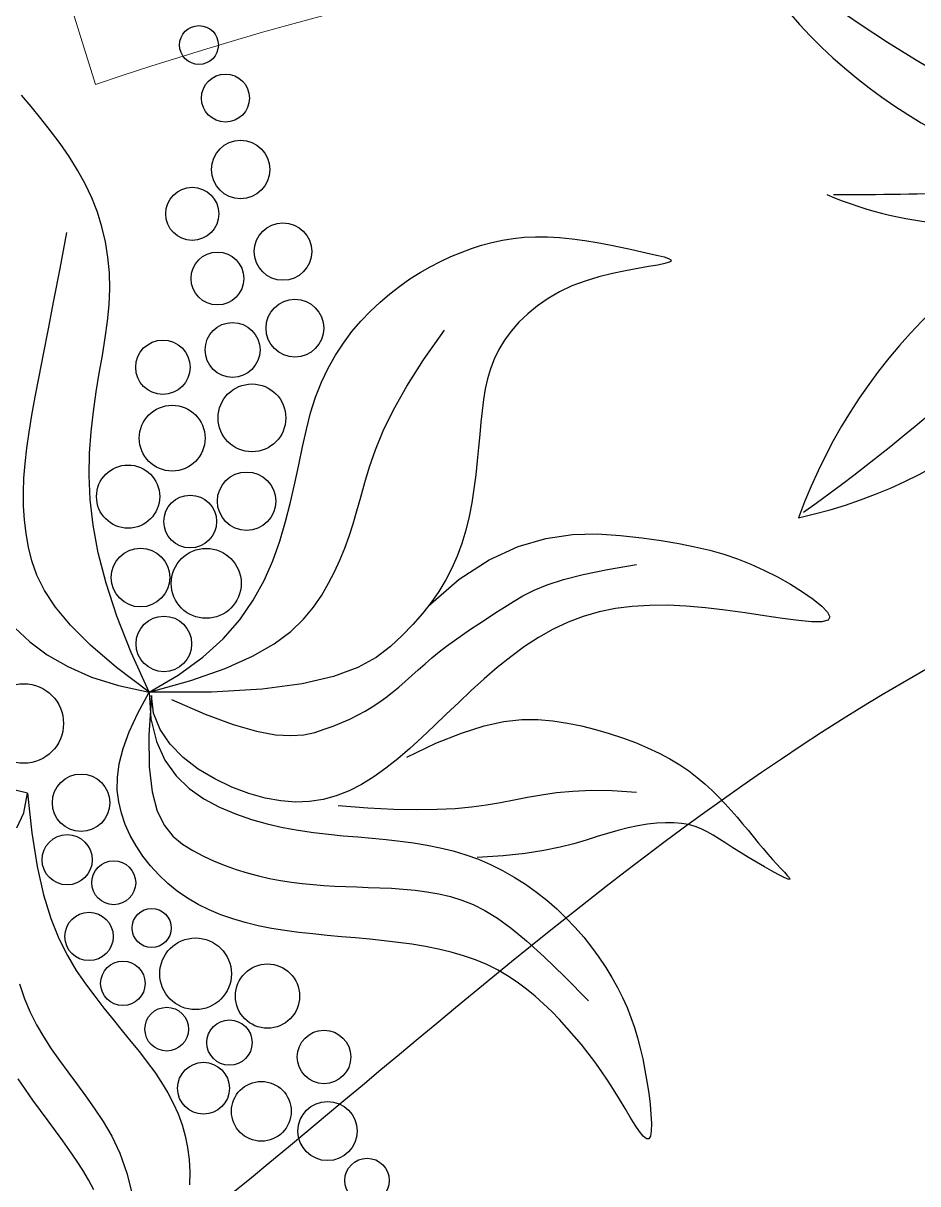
# Model space of a CAD drawing. Header units: millimetres. Extents: x -1030105 to 906887, y -616134 to 1220667.
# Drawn here: x -59325 to -57696, y 568395 to 570508 of the extents above; entities that cross this region are included whole.
import ezdxf

# ---------------------------------------------------------------- set-up
doc = ezdxf.new("R2010")
doc.units = ezdxf.units.MM
doc.header["$MEASUREMENT"] = 0
doc.linetypes.add('DASH', pattern=[0.35, 0.25, -0.1])
doc.linetypes.add('DASHED', pattern=[0.75, 0.5, -0.25])
doc.layers.add('A-Furniture', color=143, linetype='Continuous')
doc.layers.add('A-Tree', color=98, linetype='Continuous')
doc.layers.add('A-Wall', color=6, linetype='Continuous', lineweight=9)

# ---------------------------------------------------------------- blocks, each defined once
blk = doc.blocks.new('FUR')
at = {"layer": 'A-Furniture'}
blk.add_spline([(-8924.450499999977, 45568.97072861483), (-9840.450499999977, 46090.97072861483), (-12717.45049999998, 46168.97072861483), (-14972.95049999998, 44562.47072861483), (-20083.45049999998, 44491.47072861483), (-23992.95049999998, 44397.97072861483), (-25666.95049999998, 42475.47072861483), (-25418.45049999998, 38977.47072861483), (-21694.45049999998, 37961.47072861483), (-18510.45049999998, 39185.97072861483), (-13807.45049999998, 38871.97072861483), (-11600.45049999998, 38311.97072861483), (-7939.950499999977, 38736.97072861483), (-6709.895571933805, 41431.90438062791), (-8089.950499999977, 44722.97072861483), (-8924.450499999977, 45568.97072861483)], degree=3, dxfattribs=at)
at = {"layer": 'A-Furniture', "color": 8, "linetype": 'DASH', "ltscale": 50}
blk.add_spline([(-24161.45049999998, 43901.47072861483), (-24928.95049999998, 43196.97072861483), (-25534.95049999998, 41016.47072861483), (-24809.95049999998, 39236.47072861483), (-22740.95049999998, 38149.47072861483), (-21173.45049999998, 38284.47072861483), (-19403.45049999998, 39161.97072861483), (-17510.95049999998, 40056.47072861483), (-14855.95049999998, 39789.97072861483), (-13170.95049999998, 38926.47072861483), (-10565.45049999998, 38424.97072861483), (-9218.887186845946, 38750.38499673549), (-8091.373079408666, 39308.92120005039), (-7136.950499999977, 40370.97072861483), (-6960.450499999977, 41928.97072861483), (-8203.387845789533, 44461.94725154969), (-10044.45049999998, 45803.47072861483), (-12022.95049999998, 45568.97072861483), (-13736.95049999998, 44462.47072861483), (-16065.45049999998, 43902.47072861483), (-18178.45049999998, 43888.97072861483), (-22820.95049999998, 44398.97072861483), (-24161.45049999998, 43901.47072861483)], degree=3, dxfattribs=at)
blk = doc.blocks.new('C2')
at = {"layer": 'A-Tree', "color": 8}
for centre, radius, start, end in [((597.8066810533492, 647.4478162748856), 512.9644939609045, 150.2411395785226, 205.8089924024951), ((1840.520802863575, 614.663511470193), 1710.013328275341, 170.2399811561488, 186.1147769933549), ((-319.6332879893016, 679.0836772795301), 522.1291424384847, 354.3326332317999, 25.28039436258732), ((-212.9250783589523, 1393.706720260845), 1033.274465553102, 289.6317747364299, 316.9415872008503), ((678.9583471508013, 29.49553686170839), 671.2071327478785, 101.2486208017848, 143.9898653391894), ((119.8017681216515, 874.5129376781988), 467.1576890094693, 274.4072576754843, 336.4430840679565), ((339.0637494305702, 477.7074091385002), 205.6003621570023, 101.4267094931179, 190.9876748326544), ((460.7013213895043, 408.7795932609588), 318.5844515836241, 121.9055202391609, 175.1858926215441), ((1238.200356553214, 234.6638037646771), 1039.70912533752, 154.6853166608095, 162.4500908880103), ((-394.1196820032856, -16.28424253803678), 678.7830739472802, 39.14999690914021, 81.38898289978646), ((119.8017681216515, 874.5129376781988), 467.1576890094693, 208.0484010644241, 264.6491229276512), ((473.6763151883424, 1516.111589349457), 1152.672504959493, 228.5744525952278, 252.384215517872), ((161.3379898599887, 602.3140435382957), 148.8271279052569, 169.1166209036329, 218.9555886236376), ((-17.29247572167515, 489.9658467163681), 144.1551195271773, 42.83736663617832, 76.97863792041294), ((-675.6265686209008, 122.8727199833374), 857.8705761906325, 20.51383794556775, 36.02424014850644), ((278.738285768326, 727.5477068470209), 304.278219035058, 261.6388708216413, 315.6255062312309), ((-362.4759722851959, 2596.584024063079), 2251.977424759328, 286.3355012364549, 292.4150150611594), ((354.8739890010984, 551.3400760767981), 146.7974213737446, 257.3556793837414, 344.3532487187752), ((-319.6332879893016, 679.0836772795301), 522.1291424384847, 330.7697376170311, 331.9367160107736), ((240.827546373308, -57.77903458592482), 496.9278064683223, 104.1284180658103, 160.1467714826719), ((-1212.861913616427, 1507.635573408741), 1708.312600899444, 305.4463593761205, 320.7381539293926), ((553.2720437054159, 318.8653606564039), 446.3301478634169, 166.3602607862572, 232.9473873304876), ((222.8508834598761, 78.65597689687274), 344.823888887098, 19.43419249484991, 107.435705152585), ((-189.9491252961816, 3449.078696529206), 3043.983831225277, 269.91002825064, 274.5019943887826), ((-34.96195786917815, 106.5881998699042), 350.9507541514024, 6.507278463115689, 62.36089659900944), ((18.22038746716134, -322.4153765899828), 747.4321797232111, 46.14831984268555, 80.37107364285058), ((-321.3298327564044, 547.7226396792103), 446.9018688599547, 282.2423311989974, 341.7320937913137), ((-67.36023888764612, 715.2663625454297), 337.6292509965691, 246.7315023999685, 287.3970904032515), ((1308.343660235485, 576.0264644791023), 1192.382886922759, 188.0958949225132, 210.722578142023), ((486.077814778153, 461.5422813013429), 359.2264137293816, 188.5552242675603, 241.3288961956136), ((-509.9640583559885, -226.3472040423658), 903.3571745151023, 24.75992225526024, 44.64727991474892), ((776.6502670997143, 1214.233641913161), 1030.057604216278, 231.5416259423199, 257.1763624081367), ((423.9871086181593, 217.0607059827889), 369.8270333400882, 155.9892964331983, 202.8399613678449), ((921.5218744179001, 133.2178408322507), 840.488187284618, 165.0603950652925, 184.073746994936), ((207.7481049136404, 208.9563885416137), 186.2569995667042, 154.5275994809214, 228.0163014909153), ((-394.1196820032856, -16.28424253803678), 678.7830739472802, 358.2221592825441, 17.85830694949557)]:
    blk.add_arc(centre, radius, start, end, dxfattribs=at)
blk = doc.blocks.new('CAY8')
at = {"color": 0, "linetype": 'ByBlock'}
for p, q in [((268.0350058553759, 540.569356772643), (261.1808487358376, 547.4148060442985)), ((275.0268095418451, 533.4362923239914), (268.0350058553759, 540.569356772643)), ((282.0248701303735, 526.0218651765917), (275.0268095418451, 533.4362923239914)), ((288.8977979559586, 518.3323278085609), (282.0248701303735, 526.0218651765917)), ((295.5142033542525, 510.3739326986051), (288.8977979559586, 518.3323278085609)), ((301.7426966605799, 502.1529323244486), (295.5142033542525, 510.3739326986051)), ((307.4518882105276, 493.6755791647975), (301.7426966605799, 502.1529323244486)), ((312.5322866161023, 484.9470836177225), (307.4518882105276, 493.6755791647975)), ((316.9619936003601, 475.9684877633354), (312.5322866161023, 484.9470836177225)), ((580.7422597632412, 481.0038326065423), (587.594332094699, 482.7274387717353)), ((587.594332094699, 482.7274387717353), (594.6653872682818, 484.0883997266083)), ((594.6653872682818, 484.0883997266083), (601.9992217712806, 485.0742105147965)), ((601.9992217712806, 485.0742105147965), (609.6396320906588, 485.6723661802625)), ((609.6396320906588, 485.6723661802625), (617.6001742562166, 485.8828667590224)), ((617.6001742562166, 485.8828667590224), (625.7734424629471, 485.7557322617886)), ((625.7734424629471, 485.7557322617886), (634.0217904492038, 485.3534876913272)), ((634.0217904492038, 485.3534876913272), (642.2075719525546, 484.7386580511247)), ((642.2075719525546, 484.7386580511247), (650.193140710895, 483.9737683440781)), ((650.193140710895, 483.9737683440781), (657.8408504617928, 483.1213435736081)), ((657.8408504617928, 483.1213435736081), (665.0130549436017, 482.2439087430048)), ((320.7410091633665, 466.7397916012433), (316.9619936003601, 475.9684877633354)), ((561.0619749493653, 473.7821924145919), (567.5198776778652, 476.5187044715731)), ((567.5198776778652, 476.5187044715731), (574.0653737866178, 478.9300861875254)), ((574.0653737866178, 478.9300861875254), (580.7422597632412, 481.0038326065423)), ((665.0130549436017, 482.2439087430048), (671.5721078933657, 481.4039888552961)), ((671.5721078933657, 481.4039888552961), (677.3834913730698, 480.6474355832634)), ((677.3834913730698, 480.6474355832634), (682.3252007419742, 479.9534072779807)), ((682.3252007419742, 479.9534072779807), (686.2783596820536, 479.2843889587693)), ((687.0552268439442, 475.0014228683376), (682.6484609031413, 473.6936077879818)), ((686.2783596820536, 479.2843889587693), (689.1240918758067, 478.6028656467188)), ((689.8279648078915, 476.1081159517871), (687.0552268439442, 475.0014228683376)), ((689.1240918758067, 478.6028656467188), (690.7435210063868, 477.8713223612158)), ((691.0177707562925, 477.0522441228259), (689.8279648078915, 476.1081159517871)), ((690.7435210063868, 477.8713223612158), (691.0177707562925, 477.0522441228259)), ((541.8592839485373, 463.7052405252198), (548.2441914064348, 467.3785866987109)), ((548.2441914064348, 467.3785866987109), (554.6478691141547, 470.7330549730123)), ((554.6478691141547, 470.7330549730123), (561.0619749493653, 473.7821924145919)), ((662.0953712942155, 468.1320071383034), (653.7594302318776, 465.5861964342712)), ((669.8807273076109, 470.3026675283127), (662.0953712942155, 468.1320071383034)), ((676.8276924507754, 472.1419452095815), (669.8807273076109, 470.3026675283127)), ((682.6484609031413, 473.6936077879818), (676.8276924507754, 472.1419452095815)), ((296.0507108769834, 437.3696902261599), (298.3755771013984, 461.1292075637557)), ((323.8693333045321, 457.2609951314462), (320.7410091633665, 466.7397916012433)), ((535.5119165829765, 459.6942589806658), (541.8592839485373, 463.7052405252198)), ((645.1607099419507, 462.6214678108681), (636.5870162451993, 459.1940536630736)), ((653.7594302318776, 465.5861964342712), (645.1607099419507, 462.6214678108681)), ((326.3469660243809, 447.5320983542715), (323.8693333045321, 457.2609951314462)), ((523.0048815037026, 450.5843598923839), (529.2208591535764, 455.326884593569)), ((529.2208591535764, 455.326884593569), (535.5119165829765, 459.6942589806658)), ((628.3261549623876, 455.2601863848849), (620.6200498271082, 450.7948559098168)), ((636.5870162451993, 459.1940536630736), (628.3261549623876, 455.2601863848849)), ((328.1739073233057, 437.5531012693918), (326.3469660243809, 447.5320983542715)), ((510.8732449151448, 439.8988296624175), (516.8827534762622, 445.4479274056957)), ((516.8827534762622, 445.4479274056957), (523.0048815037026, 450.5843598923839)), ((613.5270962238737, 445.8480823284062), (607.0598074487807, 440.4886432690055)), ((620.6200498271082, 450.7948559098168), (613.5270962238737, 445.8480823284062)), ((293.8916458321346, 416.3112546407738), (296.0507108769834, 437.3696902261599)), ((329.3501572005207, 427.3240038772656), (328.1739073233057, 437.5531012693918)), ((504.9951256633231, 433.9183091902178), (510.8732449151448, 439.8988296624175)), ((607.0598074487807, 440.4886432690055), (601.2306967988425, 434.7853163603595)), ((499.2744650129043, 427.4886505917038), (504.9951256633231, 433.9183091902178)), ((601.2306967988425, 434.7853163603595), (596.0522775698282, 428.8068792310823)), ((329.8757156559604, 416.8448061773688), (329.3501572005207, 427.3240038772656)), ((493.766530048737, 420.5963067634748), (499.2744650129043, 427.4886505917038)), ((591.5370630591442, 422.6221095103774), (587.6975665629525, 416.2997848269242)), ((596.0522775698282, 428.8068792310823), (591.5370630591442, 422.6221095103774)), ((291.9140235874966, 397.6537806378929), (293.8916458321346, 416.3112546407738)), ((329.7797803823069, 406.1071715018279), (329.8757156559604, 416.8448061773688)), ((488.5338873046076, 413.2287726747109), (493.766530048737, 420.5963067634748)), ((536.3946233822953, 399.137192581702), (548.2410569418153, 419.5125427911207)), ((587.6975665629525, 416.2997848269242), (584.5463013778735, 409.9086828090094)), ((483.6391033137788, 405.37354329564), (488.5338873046076, 413.2287726747109)), ((584.5463013778735, 409.9086828090094), (582.0790964049247, 403.4967393815768)), ((329.2083398390405, 395.0694165086552), (329.7797803823069, 406.1071715018279)), ((479.1447446104303, 397.0181135962284), (483.6391033137788, 405.37354329564)), ((582.0790964049247, 403.4967393815768), (580.2250429638898, 397.0285236498476)), ((290.1334857633865, 381.0971480466342), (291.9140235874966, 397.6537806378929)), ((328.3365801785858, 383.6815211880548), (329.2083398390405, 395.0694165086552)), ((475.1133777272353, 388.1499785463766), (479.1447446104303, 397.0181135962284)), ((527.0477186799562, 381.0596376957128), (536.3946233822953, 399.137192581702)), ((580.2250429638898, 397.0285236498476), (578.8965479783601, 390.4477630155689)), ((471.6075691988972, 378.7566331159851), (475.1133777272353, 388.1499785463766)), ((578.8965479783601, 390.4477630155689), (578.0060183729747, 383.6981848801606)), ((288.5656739813003, 366.3412366972934), (290.1334857633865, 381.0971480466342)), ((327.3396875521885, 371.893465529969), (328.3365801785858, 383.6815211880548)), ((468.6898855581549, 368.8255722744962), (471.6075691988972, 378.7566331159851)), ((519.846842511799, 365.026651733433), (527.0477186799562, 381.0596376957128)), ((578.0060183729747, 383.6981848801606), (577.465861071194, 376.7235166445189)), ((326.392848112142, 359.655229524602), (327.3396875521885, 371.893465529969)), ((577.1884829970022, 369.467485710129), (577.0862910754313, 361.8738194786729)), ((577.465861071194, 376.7235166445189), (577.1884829970022, 369.467485710129)), ((287.2262298613587, 353.0859264199044), (288.5656739813003, 366.3412366972934)), ((466.3832678910931, 358.3541907893468), (468.6898855581549, 368.8255722744962)), ((514.4384945542351, 350.7850082956011), (519.846842511799, 365.026651733433)), ((577.0862910754313, 361.8738194786729), (577.0716922290903, 353.8862453512429)), ((325.6712480098886, 346.9167931620923), (326.392848112142, 359.655229524602)), ((464.5521554935785, 347.3794826158282), (466.3832678910931, 358.3541907893468)), ((286.1307950244682, 341.0310970442388), (287.2262298613587, 353.0859264199044)), ((325.3500733980491, 333.6281364324477), (325.6712480098886, 346.9167931620923)), ((463.0213622137107, 335.9483415063096), (464.5521554935785, 347.3794826158282)), ((510.4691744838074, 338.0814809828244), (514.4384945542351, 350.7850082956011)), ((577.0716922290903, 353.8862453512429), (577.0612644822559, 345.4745428444894)), ((285.2950110915353, 329.8766283996101), (286.1307950244682, 341.0310970442388)), ((577.0612644822559, 345.4745428444894), (576.9882702519917, 336.7126999365737)), ((325.6045104283276, 319.739239325414), (325.3500733980491, 333.6281364324477)), ((461.6157018993927, 324.1076612130946), (463.0213622137107, 335.9483415063096)), ((507.5853819769927, 326.6628433964306), (510.4691744838074, 338.0814809828244)), ((576.9882702519917, 336.7126999365737), (576.7901430567017, 327.700756720953)), ((284.737648007098, 319.3583522138233), (285.2950110915353, 329.8766283996101)), ((505.4336167103993, 316.2758691365034), (507.5853819769927, 326.6628433964306)), ((576.7901430567017, 327.700756720953), (576.4043164121704, 318.5387532918703)), ((284.4899890125762, 309.3559078017734), (284.737648007098, 319.3583522138233)), ((326.6261512537258, 305.1753045594978), (325.6045104283276, 319.739239325414)), ((460.1599883990511, 311.904335488618), (461.6157018993927, 324.1076612130946)), ((576.4043164121704, 318.5387532918703), (575.7682238371945, 309.326729741997)), ((284.5864456734143, 299.7848863756026), (284.4899890125762, 309.3559078017734)), ((458.4790355601963, 299.3852580856419), (460.1599883990511, 311.904335488618)), ((503.6603783600458, 306.6673318035846), (505.4336167103993, 316.2758691365034)), ((575.7682238371945, 309.326729741997), (574.8192988474275, 300.1647261651178)), ((328.6722120328941, 289.7624257638618), (326.6261512537258, 305.1753045594978)), ((501.9575272526945, 297.6105781420429), (503.6603783600458, 306.6673318035846)), ((285.0614295553842, 290.560879148763), (284.5864456734143, 299.7848863756026)), ((456.3976572317133, 286.5973227561426), (458.4790355601963, 299.3852580856419)), ((500.1983663103547, 288.9852474664458), (501.9575272526945, 297.6105781420429)), ((574.8192988474275, 300.1647261651178), (573.4949749608804, 291.1527826548208)), ((625.8166894076512, 290.4285731269574), (642.7161815662275, 294.4207004401924)), ((642.7161815662275, 294.4207004401924), (658.8035235170482, 296.2841502324536)), ((658.8035235170482, 296.2841502324536), (673.9072955171887, 296.67846155794)), ((673.9072955171887, 296.67846155794), (687.8560778239207, 296.2631734687548)), ((687.8560778239207, 296.2631734687548), (700.539868047048, 295.5795651804237)), ((700.539868047048, 295.5795651804237), (712.0943332042098, 294.6958765577747)), ((712.0943332042098, 294.6958765577747), (722.7165576653806, 293.562087627879)), ((285.9493522243883, 281.599477333004), (285.0614295553842, 290.560879148763)), ((332.016314926108, 273.3019192963638), (328.6722120328941, 289.7624257638618)), ((453.7406672610468, 273.5874232524238), (456.3976572317133, 286.5973227561426)), ((498.3015591059102, 280.6975522355806), (500.1983663103547, 288.9852474664458)), ((573.4949749608804, 291.1527826548208), (571.732685694582, 282.3909393048907)), ((608.2764667831962, 283.6482292404489), (625.8166894076512, 290.4285731269574)), ((722.7165576653806, 293.562087627879), (732.6036258015174, 292.1281784167604)), ((732.6036258015174, 292.1281784167604), (741.9526219822674, 290.3441289522107)), ((741.9526219822674, 290.3441289522107), (750.960630577867, 288.1599192607118)), ((750.960630577867, 288.1599192607118), (759.8247359581601, 285.5255293693353)), ((287.2846252453473, 272.8162721409262), (285.9493522243883, 281.599477333004)), ((496.1857692116555, 272.653704907907), (498.3015591059102, 280.6975522355806)), ((571.732685694582, 282.3909393048907), (569.4776853887179, 273.9521420292895)), ((590.2669334361799, 273.4201297277777), (608.2764667831962, 283.6482292404489)), ((759.8247359581601, 285.5255293693353), (768.7420224939724, 282.3909393048907)), ((768.7420224939724, 282.3909393048907), (777.8068612795269, 278.7457282765408)), ((289.1016601840984, 264.1268547854579), (287.2846252453473, 272.8162721409262)), ((336.9320820922676, 255.5951015136834), (332.016314926108, 273.3019192963638)), ((450.3075745089463, 260.4047702748594), (453.7406672610468, 273.5874232524238)), ((493.7696601996886, 264.759917941361), (496.1857692116555, 272.653704907907)), ((569.4776853887179, 273.9521420292895), (566.706511675382, 265.8009600220339)), ((571.9595091088722, 259.0847355350725), (590.2669334361799, 273.4201297277777)), ((652.0305097563269, 269.3315399567673), (667.3650333104542, 273.9266104072613)), ((667.3650333104542, 273.9266104072613), (685.9874255370687, 278.6561099316841)), ((777.8068612795269, 278.7457282765408), (786.7027703078074, 274.737872222142)), ((786.7027703078074, 274.737872222142), (795.0105542958499, 270.5549462615763)), ((291.4348686064786, 255.4468164788723), (289.1016601840984, 264.1268547854579)), ((490.9718956425659, 256.9224037945332), (493.7696601996886, 264.759917941361)), ((566.706511675382, 265.8009600220339), (563.403523010611, 257.8748682994792)), ((629.3605874785153, 260.4821611256284), (639.5177345782595, 264.8552672918249)), ((639.5177345782595, 264.8552672918249), (652.0305097563269, 269.3315399567673)), ((795.0105542958499, 270.5549462615763), (802.3110179612795, 266.3845255157084)), ((802.3110179612795, 266.3845255157084), (808.1849660212629, 262.4141851040931)), ((445.7966678876128, 247.1078423134841), (450.3075745089463, 260.4047702748594)), ((487.7111391125818, 249.0473749256871), (490.9718956425659, 256.9224037945332)), ((553.5256135442633, 239.9825076100988), (571.9595091088722, 259.0847355350725)), ((563.403523010611, 257.8748682994792), (559.5530778494594, 250.111341876147)), ((621.0929481598159, 256.1965901705207), (629.3605874785153, 260.4821611256284)), ((808.1849660212629, 262.4141851040931), (812.2132031925739, 258.8315001471365)), ((812.2132031925739, 258.8315001471365), (813.9765341935581, 255.8240457647862)), ((294.4064981465654, 246.6763498846503), (291.4348686064786, 255.4468164788723)), ((343.6931356924342, 236.4432887743988), (336.9320820922676, 255.5951015136834)), ((483.9060541818344, 241.0410437933479), (487.7111391125818, 249.0473749256871)), ((559.5530778494594, 250.111341876147), (555.1395346471127, 242.4478557672792)), ((608.3617116789919, 247.8255287414377), (614.2486963257343, 251.982923138059)), ((614.2486963257343, 251.982923138059), (621.0929481598159, 256.1965901705207)), ((674.768212162775, 248.9775588086068), (664.4228443875636, 245.94300975236)), ((685.5202619236097, 251.3118273207965), (674.768212162775, 248.9775588086068)), ((696.6977635651001, 252.9958352978738), (685.5202619236097, 251.3118273207965)), ((708.3194869808376, 254.0796027510751), (696.6977635651001, 252.9958352978738)), ((720.4042020650031, 254.6131496894759), (708.3194869808376, 254.0796027510751)), ((732.970678711712, 254.646496123265), (720.4042020650031, 254.6131496894759)), ((745.9594787452534, 254.2505037547762), (732.970678711712, 254.646496123265)), ((758.998331711331, 253.5794010555783), (745.9594787452534, 254.2505037547762)), ((771.6367590859536, 252.8082581888611), (758.998331711331, 253.5794010555783)), ((783.4242823446057, 252.1121453185351), (771.6367590859536, 252.8082581888611)), ((793.9104229639506, 251.6661326085759), (783.4242823446057, 252.1121453185351)), ((802.6447024187528, 251.645290222632), (793.9104229639506, 251.6661326085759)), ((809.176642185741, 252.2246883244825), (802.6447024187528, 251.645290222632)), ((813.0557637403344, 253.5793970774484), (809.176642185741, 252.2246883244825)), ((813.9765341935581, 255.8240457647862), (813.0557637403344, 253.5793970774484)), ((298.4901407165689, 237.6540534728065), (294.4064981465654, 246.6763498846503)), ((439.8809313218972, 233.7574348058133), (445.7966678876128, 247.1078423134841)), ((555.1395346471127, 242.4478557672792), (550.1472518593455, 234.8218849881177)), ((597.6763991865755, 239.6180747956769), (602.9658739227034, 243.7087756922792)), ((602.9658739227034, 243.7087756922792), (608.3617116789919, 247.8255287414377)), ((654.4653887045806, 242.1581601421294), (644.8770752198416, 237.5729899672024)), ((664.4228443875636, 245.94300975236), (654.4653887045806, 242.1581601421294)), ((304.2472242973981, 228.2031271637115), (298.4901407165689, 237.6540534728065)), ((352.5730978855736, 215.6477974348618), (343.6931356924342, 236.4432887743988)), ((432.2333487365195, 220.4143431889697), (439.8809313218972, 233.7574348058133)), ((479.3848260161776, 232.8239237075195), (483.9060541818344, 241.0410437933479)), ((550.1472518593455, 234.8218849881177), (544.5605879411469, 227.1709045539701)), ((587.2601225703202, 231.4741882397811), (592.4338493132327, 235.5430052235988)), ((592.4338493132327, 235.5430052235988), (597.6763991865755, 239.6180747956769)), ((644.8770752198416, 237.5729899672024), (635.6380912640761, 232.1635313153329)), ((312.2391768695034, 218.1467708784567), (304.2472242973981, 228.2031271637115)), ((473.6137261534113, 224.3737313855618), (479.3848260161776, 232.8239237075195)), ((544.5605879411469, 227.1709045539701), (538.3639013486845, 219.4323894800127)), ((577.2067315547483, 223.3177970961278), (582.1771172279059, 227.4022451093351)), ((582.1771172279059, 227.4022451093351), (587.2601225703202, 231.4741882397811)), ((635.6380912640761, 232.1635313153329), (626.7244530694898, 226.0100246610036)), ((422.5269040558724, 207.1393629013201), (432.2333487365195, 220.4143431889697)), ((465.9685477245675, 215.6824843973609), (473.6137261534113, 224.3737313855618)), ((538.3639013486845, 219.4323894800127), (531.3712998134743, 211.5857308376526)), ((567.6914122912367, 215.0738714780764), (572.3708638193439, 219.2114654640263)), ((572.3708638193439, 219.2114654640263), (577.2067315547483, 223.3177970961278)), ((618.1111340941807, 219.2187625757888), (609.7731077955923, 211.8960376322448)), ((626.7244530694898, 226.0100246610036), (618.1111340941807, 219.2187625757888)), ((323.0274264142517, 207.3081845373472), (312.2391768695034, 218.1467708784567)), ((363.8455908318301, 193.0099438536508), (352.5730978855736, 215.6477974348618)), ((455.825083861595, 206.7422003118863), (465.9685477245675, 215.6824843973609)), ((531.3712998134743, 211.5857308376526), (522.7158881751693, 203.7779839217783)), ((563.1902752389233, 210.8956364022106), (567.6914122912367, 215.0738714780764)), ((609.7731077955923, 211.8960376322448), (601.685347631299, 204.1481424011599)), ((337.1734009120937, 195.5105680614743), (323.0274264142517, 207.3081845373472)), ((410.4345812052652, 193.9932893800524), (422.5269040558724, 207.1393629013201)), ((442.5591276954601, 197.5448966989588), (455.825083861595, 206.7422003118863)), ((522.7158881751693, 203.7779839217783), (511.3605205499498, 196.1981200852115)), ((554.7312868282697, 202.4339163039713), (558.8794445808107, 206.67415503353)), ((558.8794445808107, 206.67415503353), (563.1902752389233, 210.8956364022106)), ((601.685347631299, 204.1481424011599), (593.8228270586133, 196.0813694550907)), ((287.2281738076654, 202.4274466370571), (297.60474937047, 194.207741420827)), ((425.5464723575878, 188.0825911276133), (442.5591276954601, 197.5448966989588)), ((511.3605205499498, 196.1981200852115), (496.2680510543232, 189.0351106784819)), ((546.7728306863373, 194.0222166211988), (550.7082621431055, 198.2061826785084)), ((550.7082621431055, 198.2061826785084), (554.7312868282697, 202.4339163039713)), ((593.8228270586133, 196.0813694550907), (586.1605195357643, 187.8020113652838)), ((297.60474937047, 194.207741420827), (309.7031487657314, 186.7675360105586)), ((355.238528343938, 182.5771213712087), (337.1734009120937, 195.5105680614743)), ((377.7842366910209, 168.3310443875107), (363.8455908318301, 193.0099438536508)), ((395.6293641085667, 181.0369180630751), (410.4345812052652, 193.9932893800524)), ((496.2680510543232, 189.0351106784819), (476.4013338042732, 182.4779270535601)), ((539.0145881010194, 185.9106370718528), (542.8874526185264, 189.9132805975405)), ((542.8874526185264, 189.9132805975405), (546.7728306863373, 194.0222166211988)), ((309.7031487657314, 186.7675360105586), (323.6468345941485, 180.2832970042018)), ((377.7842366910209, 168.3310443875107), (355.238528343938, 182.5771213712087)), ((377.7842366910209, 168.3310443875107), (395.6293641085667, 181.0369180630751)), ((404.1629109791411, 178.3473011671467), (425.5464723575878, 188.0825911276133)), ((476.4013338042732, 182.4779270535601), (450.7232229163728, 176.7155405626127)), ((531.1562403613225, 178.3492773735652), (535.1166972952287, 182.0455485089788)), ((535.1166972952287, 182.0455485089788), (539.0145881010194, 185.9106370718528)), ((586.1605195357643, 187.8020113652838), (578.673398519999, 179.4163607037717)), ((323.6468345941485, 180.2832970042018), (339.5592694572715, 174.9314909998375)), ((339.5592694572715, 174.9314909998375), (357.563915955865, 170.8885845950881)), ((377.7842366910209, 168.3310443875107), (404.1629109791411, 178.3473011671467)), ((450.7232229163728, 176.7155405626127), (418.1965725063437, 171.936922556366)), ((522.9058107503024, 171.5215439725525), (527.0967202104603, 174.8447494718803)), ((527.0967202104603, 174.8447494718803), (531.1562403613225, 178.3492773735652)), ((578.673398519999, 179.4163607037717), (571.3333091195254, 171.0296679625408)), ((357.563915955865, 170.8885845950881), (377.7842366910209, 168.3310443875107)), ((371.6778717071593, 154.1521932087071), (377.7842366910209, 168.3310443875107)), ((418.1965725063437, 171.936922556366), (377.7842366910209, 168.3310443875107)), ((377.7842366910209, 168.3310443875107), (380.4283157178888, 151.2098696183621)), ((379.5013676186736, 166.4372518512337), (379.9519307349274, 140.5676268740081)), ((381.856037362706, 155.0890685864451), (379.5013676186736, 166.4372518512337)), ((514.0046905295039, 165.3440702217722), (518.5522286375362, 168.360903385701)), ((518.5522286375362, 168.360903385701), (522.9058107503024, 171.5215439725525)), ((571.3333091195254, 171.0296679625408), (564.0995830446282, 162.743015314767)), ((596.4141203958152, 165.5780145948611), (609.0389938556928, 169.5124031800169)), ((609.0389938556928, 169.5124031800169), (620.4375642523974, 171.8336456805282)), ((620.4375642523974, 171.8336456805282), (630.9038940549381, 172.8512409647756)), ((630.9038940549381, 172.8512409647756), (640.732045732324, 172.8746879023183)), ((640.732045732324, 172.8746879023183), (650.21608175435, 172.2134853624539)), ((650.21608175435, 172.2134853624539), (659.5906264314708, 171.1291963751883)), ((659.5906264314708, 171.1291963751883), (668.8525514397279, 169.6916406191249)), ((668.8525514397279, 169.6916406191249), (677.939290295757, 167.9227019333794)), ((677.939290295757, 167.9227019333794), (686.7882765169797, 165.8442641574602)), ((686.7882765169797, 165.8442641574602), (695.3369436209487, 163.4782111312688)), ((392.6605350110494, 164.8697043491793), (415.2639289099116, 157.2798191230631)), ((498.8855068050052, 156.9688403662894), (504.2026129564201, 159.6667962019146)), ((504.2026129564201, 159.6667962019146), (509.2319130837441, 162.4522869904922)), ((509.2319130837441, 162.4522869904922), (514.0046905295039, 165.3440702217722)), ((564.0995830446282, 162.743015314767), (556.9284236551775, 154.6564428543661)), ((566.3092144078855, 151.6318036939501), (582.2688814030353, 159.7209810558943)), ((582.2688814030353, 159.7209810558943), (596.4141203958152, 165.5780145948611)), ((695.3369436209487, 163.4782111312688), (703.5227251242995, 160.8464266938554)), ((703.5227251242995, 160.8464266938554), (711.2830545445195, 157.9707946847939)), ((367.1802860766493, 141.5806322714288), (371.6778717071593, 154.1521932087071)), ((380.4283157178888, 151.2098696183621), (385.2286308232233, 136.9496119462801)), ((386.9707935536662, 144.9208423141336), (381.856037362706, 155.0890685864451)), ((415.2639289099116, 157.2798191230631), (433.9955531470496, 152.1793778803058)), ((433.9955531470496, 152.1793778803058), (449.3584644297971, 149.2198914767378)), ((480.2654876257529, 149.7022698573801), (487.1841141649948, 151.8217113670416)), ((487.1841141649948, 151.8217113670416), (493.2493112869724, 154.3396619939322)), ((493.2493112869724, 154.3396619939322), (498.8855068050052, 156.9688403662894)), ((548.2410569418153, 141.0009836398622), (566.3092144078855, 151.6318036939501)), ((556.9284236551775, 154.6564428543661), (549.7760343121572, 146.8699906742713)), ((711.2830545445195, 157.9707946847939), (718.5553653985717, 154.8731989440512)), ((718.5553653985717, 154.8731989440512), (725.295861148481, 151.5760443354757)), ((725.295861148481, 151.5760443354757), (731.5358250360605, 148.1038198208644)), ((394.354806983416, 135.9283592382289), (386.9707935536662, 144.9208423141336)), ((449.3584644297971, 149.2198914767378), (461.8557194655532, 148.0528707678623)), ((461.8557194655532, 148.0528707678623), (471.990374961717, 148.3298266094444)), ((471.990374961717, 148.3298266094444), (480.2654876257529, 149.7022698573801)), ((549.7760343121572, 146.8699906742713), (542.5986183759615, 139.4836988684638)), ((731.5358250360605, 148.1038198208644), (737.3253102470062, 144.4815353866161)), ((737.3253102470062, 144.4815353866161), (742.7143699678654, 140.7342010201774)), ((364.1617605495649, 130.4117586590528), (367.1802860766493, 141.5806322714288)), ((379.9519307349274, 140.5676268740081), (381.9487905320148, 119.9858544853505)), ((385.2286308232233, 136.9496119462801), (391.8521216872778, 125.2487547117944)), ((403.5172484427039, 128.1074055608278), (394.354806983416, 135.9283592382289)), ((542.5986183759615, 139.4836988684638), (535.3523792069846, 132.5976075303352)), ((742.7143699678654, 140.7342010201774), (747.75305738512, 136.8868267071612)), ((747.75305738512, 136.8868267071612), (752.4914256846623, 132.9644224345557)), ((362.4925758773552, 120.4409694571168), (364.1617605495649, 130.4117586590528)), ((535.3523792069846, 132.5976075303352), (527.9935201661447, 126.3117567537356)), ((647.0460466244058, 126.5952137046497), (657.5963197916226, 128.5272384439686)), ((657.5963197916226, 128.5272384439686), (669.5074139600929, 130.0465977425574)), ((669.5074139600929, 130.0465977425574), (683.1265731094627, 131.040746439141)), ((683.1265731094627, 131.040746439141), (698.8010412199674, 131.3971393737538)), ((752.4914256846623, 132.9644224345557), (756.9795280529088, 128.9919981888906)), ((756.9795280529088, 128.9919981888906), (761.2674176760793, 124.9945639567613)), ((391.8521216872778, 125.2487547117944), (399.9657279926632, 115.8057812551724)), ((413.9672887228026, 121.4537674851399), (403.5172484427039, 128.1074055608278)), ((425.2140986149188, 115.963231213982), (413.9672887228026, 121.4537674851399)), ((520.4782446139016, 120.7261866317949), (512.7601489992176, 115.9315584857559)), ((527.9935201661447, 126.3117567537356), (520.4782446139016, 120.7261866317949)), ((620.0877133358463, 119.4485984439325), (628.6389873761964, 121.9433485440113)), ((628.6389873761964, 121.9433485440113), (637.5093504791894, 124.3630686845008)), ((637.5093504791894, 124.3630686845008), (647.0460466244058, 126.5952137046497)), ((761.2674176760793, 124.9945639567613), (765.3978483173214, 120.9981718165309)), ((765.3978483173214, 120.9981718165309), (769.3843760482141, 117.0330422147472)), ((362.0430128101598, 111.4636617489978), (362.4925758773552, 120.4409694571168)), ((381.9487905320148, 119.9858544853505), (385.2889236215797, 103.9936928770785)), ((399.9657279926632, 115.8057812551724), (409.2363894201571, 108.3191749173366)), ((436.7668489099979, 111.6315829497125), (425.2140986149188, 115.963231213982)), ((512.7601489992176, 115.9315584857559), (504.7824021252618, 111.9810185461702)), ((592.976092570274, 112.5395797504552), (602.5659698705513, 114.671683977258)), ((602.5659698705513, 114.671683977258), (611.5082843779692, 116.9913635450157)), ((611.5082843779692, 116.9913635450157), (620.0877133358463, 119.4485984439325)), ((719.418782861454, 113.3232288443778), (713.7612086518802, 112.4770566135794)), ((724.7697813054638, 113.7692407009545), (719.418782861454, 113.3232288443778)), ((729.7672791215173, 113.7900821231106), (724.7697813054638, 113.7692407009545)), ((734.3898994274514, 113.3711639090634), (729.7672791215173, 113.7900821231106)), ((738.7184572647693, 112.5395802906951), (734.3898994274514, 113.3711639090634)), ((769.3843760482141, 117.0330422147472), (773.2332575170021, 113.1304376897915)), ((773.2332575170021, 113.1304376897915), (776.9507493716683, 109.3216207801106)), ((362.6833520985765, 103.275232620168), (362.0430128101598, 111.4636617489978)), ((409.2363894201571, 108.3191749173366), (419.3310456512572, 102.487419038227)), ((448.134710399574, 108.4546088951483), (436.7668489099979, 111.6315829497125)), ((458.9185650939053, 106.4215029772186), (448.134710399574, 108.4546088951483)), ((469.0861398816141, 105.495090013801), (458.9185650939053, 106.4215029772186)), ((478.6968728704396, 105.6316025468859), (469.0861398816141, 105.495090013801)), ((487.8102021691684, 106.7872731189218), (478.6968728704396, 105.6316025468859)), ((496.4855658846882, 108.9183342711131), (487.8102021691684, 106.7872731189218)), ((504.7824021252618, 111.9810185461702), (496.4855658846882, 108.9183342711131)), ((506.5968319542317, 105.7868754246101), (525.7875278233714, 106.0057130281293)), ((525.7875278233714, 106.0057130281293), (542.6976775248131, 106.6372158514368)), ((542.6976775248131, 106.6372158514368), (557.5994449545706, 107.6438689155566)), ((557.5994449545706, 107.6438689155566), (570.7649940079373, 108.9881572398099)), ((570.7649940079373, 108.9881572398099), (582.4664885814509, 110.6325658444348)), ((582.4664885814509, 110.6325658444348), (592.976092570274, 112.5395797504552)), ((689.0036513964897, 105.590965152669), (682.5170712893469, 103.1191419540064)), ((695.4182800483923, 107.7876782780386), (689.0036513964897, 105.590965152669)), ((701.7140323831209, 109.6842712699818), (695.4182800483923, 107.7876782780386)), ((707.8439835382833, 111.2557340686926), (701.7140323831209, 109.6842712699818)), ((713.7612086518802, 112.4770566135794), (707.8439835382833, 111.2557340686926)), ((742.8593156533043, 111.3328463582384), (738.7184572647693, 112.5395802906951)), ((746.9188376139373, 109.788477202057), (742.8593156533043, 111.3328463582384)), ((751.0033861678112, 107.9439879128422), (746.9188376139373, 109.788477202057)), ((755.2193243358724, 105.8368935804992), (751.0033861678112, 107.9439879128422)), ((759.6730151386746, 103.5047092956538), (755.2193243358724, 105.8368935804992)), ((776.9507493716683, 109.3216207801106), (780.5431082608502, 105.6378540244132)), ((780.5431082608502, 105.6378540244132), (784.0165908324652, 102.110399960884)), ((304.7823849432407, 96.18303115889466), (284.5566235000024, 99.18463349087142)), ((364.2838744935307, 95.67107915413544), (362.6833520985765, 103.275232620168)), ((385.2889236215797, 103.9936928770785), (389.7693066159209, 91.89290024140246)), ((419.3310456512572, 102.487419038227), (429.9166363677232, 98.00899695863518)), ((429.9166363677232, 98.00899695863518), (440.6601012507908, 94.58239201935248)), ((675.9387270072057, 100.4045132945193), (668.9818555041948, 97.508561993267)), ((682.5170712893469, 103.1191419540064), (675.9387270072057, 100.4045132945193)), ((764.4708215968367, 100.9849501483423), (759.6730151386746, 103.5047092956538)), ((769.6669679956922, 98.32555204458367), (764.4708215968367, 100.9849501483423)), ((775.1071236775333, 95.61613415197098), (769.6669679956922, 98.32555204458367)), ((784.0165908324652, 102.110399960884), (787.3774537347581, 98.77052112777346)), ((787.3774537347581, 98.77052112777346), (790.6319536168903, 95.64948006398663)), ((303.495600954675, 83.23409154995352), (304.7823849432407, 96.18303115889466)), ((304.7823849432407, 96.18303115889466), (309.8038665773802, 70.73846058691015)), ((366.7148607455547, 88.4465984362414), (364.2838744935307, 95.67107915413544)), ((389.7693066159209, 91.89290024140246), (395.1869161270752, 82.9852347700089)), ((440.6601012507908, 94.58239201935248), (451.2844114138661, 91.9407090769837)), ((451.2844114138661, 91.9407090769837), (461.7366636987081, 89.95553905538145)), ((652.5185283224291, 91.4478009481627), (642.3050713880239, 88.4205459463792)), ((661.292956151703, 94.50006542072697), (652.5185283224291, 91.4478009481627)), ((668.9818555041948, 97.508561993267), (661.292956151703, 94.50006542072697)), ((780.5848192492358, 92.95673645342504), (775.1071236775333, 95.61613415197098)), ((785.893585317348, 90.4473989318667), (780.5848192492358, 92.95673645342504)), ((790.6319536168903, 95.64948006398663), (793.7623633073836, 92.78166554699601)), ((793.7623633073836, 92.78166554699601), (796.6550203635288, 90.2139713104425)), ((299.8938571525523, 73.0237495018755), (303.495600954675, 83.23409154995352)), ((369.8598692823234, 81.43910368008983), (366.7148607455547, 88.4465984362414)), ((395.1869161270752, 82.9852347700089), (401.3387287673413, 76.57245465517371)), ((461.7366636987081, 89.95553905538145), (472.0199863781327, 88.53309439447366)), ((472.0199863781327, 88.53309439447366), (482.1375077257417, 87.57958753353341)), ((482.1375077257417, 87.57958753353341), (492.0923560155297, 87.00123091301248)), ((492.0923560155297, 87.00123091301248), (501.8876595198544, 86.70423697283877)), ((501.8876595198544, 86.70423697283877), (511.5265465127104, 86.59481815261279)), ((511.5265465127104, 86.59481815261279), (521.012145267372, 86.5791868928518)), ((521.012145267372, 86.5791868928518), (530.3481054702952, 86.56876605283651)), ((530.3481054702952, 86.56876605283651), (539.5401624579117, 86.49582017246757)), ((539.5401624579117, 86.49582017246757), (548.5945729805553, 86.29782421243908)), ((548.5945729805553, 86.29782421243908), (557.5175937874465, 85.91225313206996)), ((557.5175937874465, 85.91225313206996), (566.3154816289189, 85.27658189172689)), ((566.3154816289189, 85.27658189172689), (574.9944932542585, 84.32828545105622)), ((574.9944932542585, 84.32828545105622), (583.560885413799, 83.00483876996623)), ((583.560885413799, 83.00483876996623), (592.020914856761, 81.24371680849617)), ((630.2990847209239, 85.487077786378), (616.1470676923218, 82.716173839357)), ((642.3050713880239, 88.4205459463792), (630.2990847209239, 85.487077786378)), ((790.8269524882217, 88.18816157067522), (785.893585317348, 90.4473989318667)), ((795.17845136906, 86.27906435290242), (790.8269524882217, 88.18816157067522)), ((798.7416125660839, 84.8201472613382), (795.17845136906, 86.27906435290242)), ((796.6550203635288, 90.2139713104425), (799.172278522894, 87.99641732771306)), ((801.3099666859725, 83.9114502790344), (798.7416125660839, 84.8201472613382)), ((799.172278522894, 87.99641732771306), (801.176491522916, 86.17902357186722)), ((801.176491522916, 86.17902357186722), (802.5300131012282, 84.81181001596451)), ((802.7343969452213, 83.62800339629212), (801.3099666859725, 83.9114502790344)), ((802.5300131012282, 84.81181001596451), (803.0951969961843, 83.94479663306447)), ((803.0951969961843, 83.94479663306447), (802.7343969452213, 83.62800339629212)), ((373.6555692404745, 74.65357261927602), (369.8598692823234, 81.43910368008983)), ((401.3387287673413, 76.57245465517371), (408.0217211490835, 71.95631808858343)), ((592.020914856761, 81.24371680849617), (600.3756244344568, 78.99698369736325)), ((616.1470676923218, 82.716173839357), (599.4955196749816, 80.17661147579383)), ((600.3756244344568, 78.99698369736325), (608.6052014014585, 76.27506025281218)), ((608.6052014014585, 76.27506025281218), (616.6846191144305, 73.10295646097984)), ((309.8038665773802, 70.73846058691015), (315.222645377582, 49.28924159216876)), ((378.0519074339845, 68.13689911624715), (373.6555692404745, 74.65357261927602)), ((382.9988306761097, 61.93597703430169), (378.0519074339845, 68.13689911624715)), ((408.0217211490835, 71.95631808858343), (415.0328698842077, 68.43858326205554)), ((415.0328698842077, 68.43858326205554), (422.1982963301289, 65.43425576060145)), ((616.6846191144305, 73.10295646097984), (624.5888509292508, 69.5056823083305)), ((624.5888509292508, 69.5056823083305), (632.2928702020599, 65.50824778145943)), ((388.4462857813505, 56.0977002358868), (382.9988306761097, 61.93597703430169)), ((422.1982963301289, 65.43425576060145), (429.4607008244657, 62.81133073821002)), ((429.4607008244657, 62.81133073821002), (436.791928449953, 60.55105074160565)), ((436.791928449953, 60.55105074160565), (444.163824289195, 58.63465831797112)), ((632.2928702020599, 65.50824778145943), (639.7716502886051, 61.13566286689638)), ((639.7716502886051, 61.13566286689638), (647.0001645456814, 56.41293755117113)), ((394.3442195625048, 50.66896258462839), (388.4462857813505, 56.0977002358868)), ((444.163824289195, 58.63465831797112), (451.5482334250573, 57.04339601429274)), ((451.5482334250573, 57.04339601429274), (458.9170009403406, 55.75850637755684)), ((458.9170009403406, 55.75850637755684), (466.2419719171903, 54.76123195429136)), ((466.2419719171903, 54.76123195429136), (473.4949914392582, 54.03281529174455)), ((473.4949914392582, 54.03281529174455), (480.6578109397615, 53.55241474976538)), ((480.6578109397615, 53.55241474976538), (487.7518072587573, 53.29085193978426)), ((487.7518072587573, 53.29085193978426), (494.8082635864575, 53.21686428701105)), ((494.8082635864575, 53.21686428701105), (501.8584631135982, 53.29918921586977)), ((501.8584631135982, 53.29918921586977), (508.9336890305221, 53.50656415098092)), ((508.9336890305221, 53.50656415098092), (516.0652245287511, 53.80772651761981)), ((516.0652245287511, 53.80772651761981), (523.2843527981695, 54.17141374007952)), ((523.2843527981695, 54.17141374007952), (530.6223570299717, 54.56636324311148)), ((530.6223570299717, 54.56636324311148), (538.1000926924189, 54.95453892412661)), ((538.1000926924189, 54.95453892412661), (545.6967043680652, 55.27081057123905)), ((545.6967043680652, 55.27081057123905), (553.380908916728, 55.44327444627015)), ((553.380908916728, 55.44327444627015), (561.1214231981594, 55.40002680946964)), ((561.1214231981594, 55.40002680946964), (568.8869640731591, 55.06916392200401)), ((568.8869640731591, 55.06916392200401), (576.6462484009553, 54.37878204497429)), ((576.6462484009553, 54.37878204497429), (584.3679930420203, 53.25697743987439)), ((584.3679930420203, 53.25697743987439), (592.020914856761, 51.63184636701953)), ((647.0001645456814, 56.41293755117113), (653.9533863285778, 51.36508182120633)), ((315.222645377582, 49.28924159216876), (320.9855398335367, 31.32892109902059)), ((400.6425788336801, 45.69665794310458), (394.3442195625048, 50.66896258462839)), ((407.291310408853, 41.22768017376256), (400.6425788336801, 45.69665794310458)), ((592.020914856761, 51.63184636701953), (599.6373399369932, 49.39605422449131)), ((599.6373399369932, 49.39605422449131), (607.5040313038353, 46.30054295619811)), ((607.5040313038353, 46.30054295619811), (615.9713612101423, 42.06082364263602)), ((653.9533863285778, 51.36508182120633), (660.6083745520609, 46.02023193248351)), ((660.6083745520609, 46.02023193248351), (666.9505303616697, 40.41902922185727)), ((414.2466177419283, 37.29589706149454), (407.291310408853, 41.22768017376256)), ((615.9713612101423, 42.06082364263602), (625.3897019096203, 36.39240736475949)), ((666.9505303616697, 40.41902922185727), (672.9673404604564, 34.60524129336591)), ((320.9855398335367, 31.32892109902059), (327.0393684344763, 16.3510460334528)), ((421.4897308444288, 33.88307207213256), (414.2466177419283, 37.29589706149454)), ((429.0081363704248, 30.95794259401919), (421.4897308444288, 33.88307207213256)), ((436.7893209720878, 28.48924601516956), (429.0081363704248, 30.95794259401919)), ((625.3897019096203, 36.39240736475949), (636.1094256544038, 29.01080520345749)), ((672.9673404604564, 34.60524129336591), (678.646291551735, 28.62263575360157)), ((444.82077130172, 26.44571972372978), (436.7893209720878, 28.48924601516956)), ((453.089974012737, 24.79610110699468), (444.82077130172, 26.44571972372978)), ((461.5844157569827, 23.50912755311037), (453.089974012737, 24.79610110699468)), ((470.2915831880036, 22.553536450092), (461.5844157569827, 23.50912755311037)), ((636.1094256544038, 29.01080520345749), (648.480904698461, 19.63152823850578)), ((678.646291551735, 28.62263575360157), (683.9748703394089, 22.51498020712643)), ((327.0393684344763, 16.3510460334528), (333.3309496702223, 3.849163319815489)), ((479.1947918843962, 21.89389687893163), (470.2915831880036, 22.553536450092)), ((488.2606731315045, 21.4781046956723), (479.1947918843962, 21.89389687893163)), ((497.4516871415562, 21.24988744776238), (488.2606731315045, 21.4781046956723)), ((506.7302941261241, 21.15297268487666), (497.4516871415562, 21.24988744776238)), ((516.0589542971084, 21.13108795518383), (506.7302941261241, 21.15297268487666)), ((525.4001278657543, 21.12796080750741), (516.0589542971084, 21.13108795518383)), ((534.716275044224, 21.08731879047446), (525.4001278657543, 21.12796080750741)), ((543.9698560446795, 20.95288945251559), (534.716275044224, 21.08731879047446)), ((553.1243738276553, 20.67152656995495), (543.9698560446795, 20.95288945251559)), ((562.1475023521507, 20.20258882486269), (553.1243738276553, 20.67152656995495)), ((571.0079583255374, 19.50856112694055), (562.1475023521507, 20.20258882486269)), ((579.6744584563003, 18.5519283862177), (571.0079583255374, 19.50856112694055)), ((588.115719451549, 17.29517551206845), (579.6744584563003, 18.5519283862177)), ((596.3004580194411, 15.70078741419456), (588.115719451549, 17.29517551206845)), ((604.1973908680684, 13.73124900269067), (596.3004580194411, 15.70078741419456)), ((648.480904698461, 19.63152823850578), (662.8545112940574, 7.970087551513643)), ((683.9748703394089, 22.51498020712643), (688.9405635263993, 16.32604225968134)), ((688.9405635263993, 16.32604225968134), (693.5308578166096, 10.09958951661429)), ((611.7752347048681, 11.34904518647272), (604.1973908680684, 13.73124900269067)), ((619.012091218452, 8.53020798578109), (611.7752347048681, 11.34904518647272)), ((625.9236020216067, 5.304957859016213), (619.012091218452, 8.53020798578109)), ((662.8545112940574, 7.970087551513643), (679.580617695161, -6.258005777743165)), ((693.5308578166096, 10.09958951661429), (697.7332399130264, 3.879389582880322)), ((333.3309496702223, 3.849163319815489), (339.8071020304651, -6.683180116624499)), ((632.5347937070492, 1.717062374593297), (625.9236020216067, 5.304957859016213)), ((638.8706928684132, -2.189710898941485), (632.5347937070492, 1.717062374593297)), ((697.7332399130264, 3.879389582880322), (701.543538717453, -2.305379137169439)), ((339.8071020304651, -6.683180116624499), (346.4146440044369, -15.75243735046934)), ((644.9563260979576, -6.371594392976476), (638.8706928684132, -2.189710898941485)), ((650.8167199897744, -10.78482053876905), (644.9563260979576, -6.371594392976476)), ((701.543538717453, -2.305379137169439), (704.990951921196, -8.483895047493206)), ((656.4769011361877, -15.38562176764208), (650.8167199897744, -10.78482053876905)), ((704.990951921196, -8.483895047493206), (708.1130194145098, -14.69992575343895)), ((708.1130194145098, -14.69992575343895), (710.9472810867319, -20.99723886035463)), ((346.4146440044369, -15.75243735046934), (353.1003940818937, -23.86506145677959)), ((661.961896130766, -20.13023051157325), (656.4769011361877, -15.38562176764208)), ((667.2936032423986, -24.98321588220097), (661.961896130766, -20.13023051157325)), ((710.9472810867319, -20.99723886035463), (713.5312768271997, -27.4196019740466)), ((310.425881694051, -27.62906783383914), (314.4452568285724, -37.03439775194965)), ((353.1003940818937, -23.86506145677959), (359.8111707529188, -31.45351749512884)), ((672.4814074436163, -29.94249371399746), (667.2936032423986, -24.98321588220097)), ((677.5315653824018, -35.01431652247084), (672.4814074436163, -29.94249371399746)), ((713.5312768271997, -27.4196019740466), (715.9025465264294, -34.01078269933896)), ((314.4452568285724, -37.03439775194965), (318.9307522599793, -45.47371577004924)), ((359.8111707529188, -31.45351749512884), (366.4937925059585, -38.65431846602405)), ((682.4503337074584, -40.20493682214692), (677.5315653824018, -35.01431652247084)), ((715.9025465264294, -34.01078269933896), (718.0986300738896, -40.81454864164516)), ((366.4937925059585, -38.65431846602405), (373.0950778320785, -45.52998935383039)), ((687.2439690670308, -45.52060712820639), (682.4503337074584, -40.20493682214692)), ((718.0986300738896, -40.81454864164516), (720.1570673589176, -47.87466740677155)), ((318.9307522599793, -45.47371577004924), (323.840135612767, -53.33467724129696)), ((373.0950778320785, -45.52998935383039), (379.561845219594, -52.14305514356784)), ((379.561845219594, -52.14305514356784), (385.840913158785, -58.55604081966703)), ((691.9187281089708, -50.967579955568), (687.2439690670308, -45.52060712820639)), ((696.480867482047, -56.55210781980531), (691.9187281089708, -50.967579955568)), ((720.1570673589176, -47.87466740677155), (722.0966283267062, -55.18280238152329)), ((323.840135612767, -53.33467724129696), (329.1249178619419, -60.79235226490528)), ((385.840913158785, -58.55604081966703), (391.8791001388181, -64.83147136727894)), ((700.9366438341767, -62.28044323550967), (696.480867482047, -56.55210781980531)), ((722.0966283267062, -55.18280238152329), (723.8610031423323, -62.5222000789272)), ((329.1249178619419, -60.79235226490528), (334.7350458223973, -67.96866462656726)), ((391.8791001388181, -64.83147136727894), (397.6232246499076, -71.0318717707687)), ((705.2787577422878, -68.11611327186074), (700.9366438341767, -62.28044323550967)), ((723.8610031423323, -62.5222000789272), (725.375112026597, -69.62400279340181)), ((334.7350458223973, -67.96866462656726), (340.6204663069966, -74.9855381123034)), ((340.6204663069966, -74.9855381123034), (346.7311261301747, -81.96489650774129)), ((397.6232246499076, -71.0318717707687), (403.0201051812201, -77.21976701554922)), ((709.4456854986947, -73.8517432147546), (705.2787577422878, -68.11611327186074)), ((713.3623473236748, -79.23723290428279), (709.4456854986947, -73.8517432147546)), ((725.375112026597, -69.62400279340181), (726.563875200367, -76.21935281975857)), ((346.7311261301747, -81.96489650774129), (353.0169721047296, -89.0286635985085)), ((403.0201051812201, -77.21976701554922), (408.0222954833753, -83.45351376403232)), ((716.9536634382257, -84.02248217948909), (713.3623473236748, -79.23723290428279)), ((726.563875200367, -76.21935281975857), (727.3522128841814, -82.03939245254696)), ((727.3522128841814, -82.03939245254696), (727.6650452984486, -86.81526398657843)), ((320.2675894431468, -95.70737912934965), (314.9098129637077, -89.24958427443744)), ((353.0169721047296, -89.0286635985085), (359.4279510451615, -96.29876317023263)), ((408.0222954833753, -83.45351376403232), (412.6052903506443, -89.77479539212618)), ((412.6052903506443, -89.77479539212618), (416.7503198381619, -96.22112695241049)), ((720.1445540622972, -87.957390880596), (716.9536634382257, -84.02248217948909)), ((722.8599394169523, -90.7918588470402), (720.1445540622972, -87.957390880596)), ((727.4272926637077, -90.27810971633699), (726.563875200367, -92.15907193637213)), ((727.6650452984486, -86.81526398657843), (727.4272926637077, -90.27810971633699)), ((325.7379855918425, -102.096396245046), (320.2675894431468, -95.70737912934965)), ((359.4279510451615, -96.29876317023263), (365.9140097651853, -103.8971190093926)), ((416.7503198381619, -96.22112695241049), (420.43861400067, -102.830023499233)), ((725.0247397229268, -92.27578591897873), (722.8599394169523, -90.7918588470402)), ((726.563875200367, -92.15907193637213), (725.0247397229268, -92.27578591897873)), ((331.2584349264962, -108.4103831796874), (325.7379855918425, -102.096396245046)), ((365.9140097651853, -103.8971190093926), (372.4110176195554, -112.009743078901)), ((420.43861400067, -102.830023499233), (423.6514028940237, -109.6390000860247)), ((336.7663709649223, -114.6430874924172), (331.2584349264962, -108.4103831796874)), ((372.4110176195554, -112.009743078901), (378.7985341290205, -121.0790000548059)), ((423.6514028940237, -109.6390000860247), (426.3699165729649, -116.6855717658891)), ((342.1992272238876, -120.7882567417237), (336.7663709649223, -114.6430874924172)), ((426.3699165729649, -116.6855717658891), (428.575385092694, -124.0072535926502)), ((347.4944372204209, -126.8396384863572), (342.1992272238876, -120.7882567417237)), ((352.5936055708607, -132.8003590267017), (347.4944372204209, -126.8396384863572)), ((378.7985341290205, -121.0790000548059), (384.9420413554344, -131.6113427910295)), ((428.575385092694, -124.0072535926502), (430.2490385082147, -131.6415606193459)), ((357.4550212870181, -138.7110596303955), (352.5936055708607, -132.8003590267017)), ((384.9420413554344, -131.6113427910295), (390.7070213606512, -144.1132241417563)), ((430.2490385082147, -131.6415606193459), (431.3752351990788, -139.6228816485291)), ((362.0411444782458, -144.6217603078239), (357.4550212870181, -138.7110596303955)), ((431.3752351990788, -139.6228816485291), (431.9508468413278, -147.9731004767509)), ((366.3144352551408, -150.5824810691756), (362.0411444782458, -144.6217603078239)), ((370.237353728824, -156.6432419239845), (366.3144352551408, -150.5824810691756)), ((390.7070213606512, -144.1132241417563), (395.9589562065903, -159.0910969608431))]:
    blk.add_line(p, q, dxfattribs=at)
for centre, radius in [((373.1951655079629, 589.93442711227), 12.60709149153757), ((393.3750590308209, 557.1638217898453), 15.59099735597442), ((407.2487244603126, 511.7891244401562), 18.94813183971715), ((378.4606751219708, 480.3368960959069), 17.24927962176853), ((439.3253496173438, 461.1292075637557), 18.66978943225168), ((398.4200259157897, 439.945839492686), 17.14734747035369), ((451.3922691483695, 412.2168672088392), 18.73870680104093), ((412.2937173283954, 394.5711421433898), 17.82511153813365), ((368.1501726403385, 379.446243026674), 17.64572506551252), ((428.6898791916992, 351.7172707428927), 22.01284316869965), ((378.2401323929316, 334.0715456774433), 21.3969291632495), ((353.0152719851048, 293.7384813667904), 20.51842207483037), ((429.9511144170483, 297.5197108608718), 18.94815065717508), ((394.6362942566284, 281.1344081992011), 17.14438200037023), ((408.5099856687757, 242.0617474335031), 22.72236951363427), ((365.6277021891819, 242.0617474335031), 19.07366132155314), ((384.546360486298, 200.4682607190716), 18.04683458001724), ((298.3755771013984, 141.0009836398622), 25.82640334534917), ((340.0198280720306, 92.98174345016923), 18.66980560111515), ((334.2320364848656, 55.2932031202381), 16.32382515663548), ((365.6818765044245, 43.07189794373153), 14.26336976286063), ((352.7599381733689, 6.914410716623024), 15.71009876382772), ((392.8179599914602, 15.95379666800909), 12.7195865036326), ((423.830637969173, -11.16432346706097), 23.27999257596779), ((377.311633993997, -21.49502332636439), 14.43790307745188), ((471.6418227862905, -21.49502332636439), 20.86410866022382), ((408.3242859889888, -48.61314346136896), 14.20473588090774), ((449.6745146317426, -53.77849339121713), 14.72419676962489), ((511.6998446044472, -57.65251055340741), 17.37954461395085), ((435.4603694760899, -84.77061182880243), 16.83705964930526), ((474.2262104527636, -96.39266331537328), 19.41314046695245), ((518.1608007788109, -105.4320304070188), 19.19855683043559), ((546.5890910904436, -135.1328160773392), 14.43790307745188)]:
    blk.add_circle(centre, radius, dxfattribs=at)
blk = doc.blocks.new('CÂY')
at = {"layer": 'A-Tree', "color": 8, "ltscale": 10, "xscale": 2, "yscale": 2, "zscale": 2}
blk.add_blockref('C2', (31733.82089116231, 60274.30491741677), dxfattribs=at)
at = {"layer": 'A-Tree', "color": 8, "ltscale": 10, "xscale": 2.803183510899544, "yscale": 2.803183510899544, "zscale": 2.803183510899544, "rotation": 354.9766722930542}
blk.add_blockref('CAY8', (29001.67299103193, 59801.02972577792), dxfattribs=at)
blk = doc.blocks.new('BỐ TRÍ LAY OUT')
at = {"layer": 'A-Furniture', "color": 3}
for name, p in [('CÂY', (4286.75486311756, 4469.288343299762)), ('FUR', (48783.7433631176, 18654.71482977469))]:
    blk.add_blockref(name, p, dxfattribs=at)
blk = doc.blocks.new('TƯỜNG KIẾN TRÚC')
at = {"color": 0}
blk.add_lwpolyline([(-4709.223405628378, -8.149072527885437e-09, 0.2236759923734481), (-8300.445725202502, 7852.998119870317, 0.2643588036065337), (-14760.24922062416, 9095.168228546274), (-14700.950500558, 8904.088214891031, -0.2645954265084148), (-8429.950500082567, 7700.588215151685, -0.2240147717175541), (-4911.450499989529, -8.498318493366241e-09), (-4709.223405628378, -8.149072527885437e-09)], format="xyb", close=True, dxfattribs=at)
blk = doc.blocks.new('KIẾN TRÚC')
h = blk.add_hatch(color=9)
h.dxf.hatch_style = 1
edge = h.paths.add_edge_path(flags=16)
edge.add_line((62281.95049999998, 27412.02927138517), (55232.82389649404, 27412.02927138505))
edge.add_arc((32545.50878812408, 30716.66293956665), 22926.72829924391, 284.53695158247865, 351.7125813344091, ccw=False)
edge.add_line((38300.21700792988, 8523.911784915952), (13217.51784992669, 8523.911784910597))
edge.add_arc((23753.10182550838, 24110.84943410289), 18813.58963585476, 227.7677182561868, 235.9442986410003, ccw=False)
edge.add_arc((7788.819823088517, 12733.3910908635), 4187.039666959467, 236.0590124962323, 322.4360737019827, ccw=False)
edge.add_arc((13873.5970987339, 18503.25729619298), 12505.26566685072, 190.8327360748526, 227.6605687844487, ccw=False)
edge.add_arc((25477.52443721271, 20792.18331255531), 24332.69085544715, 180.6832153365221, 190.991126688788, ccw=False)
edge.add_arc((3282.93561756362, 20557.21277457592), 2137.084471138149, 101.08076224722828, 181.479400931386, ccw=False)
edge.add_line((2872.204064266523, 22654.45611475036), (4986.06665855035, 23013.11448664329))
edge.add_arc((28039.69241930227, 24288.4119512235), 23088.87273861522, 153.2014320220877, 183.1663029992741, ccw=False)
edge.add_arc((10232.26976538847, 40544.64471371844), 6483.106001901682, 182.8401094538115, 244.3962742115525, ccw=False)
edge.add_arc((-6425.00274742386, 39970.86676714511), 10185.26120742048, 1.420812516492314, 26.70695635716553)
edge.add_arc((10590.58143904217, 49414.25633883046), 9292.69259551461, 144.7133172211654, 211.5754885360199, ccw=False)
edge.add_arc((-12326.15115191392, 64090.21360378864), 17935.64217367859, 328.7375359512051, 356.1899532233969)
edge.add_arc((16735.32676788772, 62308.59922571364), 11181.04393981935, 84.1243873636841, 176.9761863570094, ccw=False)
edge.add_arc((20708.98128665387, 99752.52490135818), 26473.21942281876, 263.8653720447036, 288.4869561324928)
edge.add_arc((35667.35201082098, 54479.70646712999), 21207.13938727637, 73.35106851793267, 108.03023985438841, ccw=False)
edge.add_arc((44765.46109434243, 84516.17499720305), 10177.42256554817, 252.7258710955127, 285.7130125077479)
edge.add_arc((49658.99676799333, 68415.98596348311), 6655.601145545619, 49.49953772748103, 108.7311152981473, ccw=False)
edge.add_arc((48035.04809900769, 66009.84854850778), 9545.540963997893, -2.328829575281418, 51.46764420018991, ccw=False)
edge.add_line((57572.70516659174, 65621.96975748474), (49483.50000000001, 65623.9117849106))
edge.add_line((49483.50000000001, 65623.9117849106), (62281.95049999965, 65623.9117849191))
edge.add_line((62281.95049999965, 65623.9117849191), (62281.95049999998, 27412.02927138517))
h.paths.add_polyline_path([(0, 77895.5), (64428.50000000001, 77895.5), (64428.50000000001, -0.577250000089407), (-1.792749999687658, 0.577250000089407)])
at = {"layer": 'A-Wall'}
blk.add_blockref('TƯỜNG KIẾN TRÚC', (62285.79396247002, 65615.61311326921), dxfattribs=at)

msp = doc.modelspace()

# ---------------------------------------------------------------- linework, layer by layer
at = {"color": 1, "linetype": 'DASHED', "ltscale": 1000, "const_width": 50}
msp.add_lwpolyline([(-95670.36382637039, 506057.7127576224, -0.1976179126471055), (-98776.4909959755, 504407.8530505756, -0.1933850795687879), (-101327.4665850348, 505136.2682151492, -0.1620892894414481), (-105187.3251048478, 512029.4862030041, -0.0450071005246337), (-105631.9365025142, 516378.5384931223, -0.3659412979444954), (-103906.2959357335, 518530.9561147504), (-101743.9030274843, 518897.8486090698, -0.1357393945070406), (-99338.88206733699, 530570.340333024, -0.2750178852905023), (-103021.3730096331, 536099.9135275302, 0.1107814983251507), (-104104.8374997806, 540424.9028483479, -0.3003100923854334), (-103773.2822078853, 550658.8466900261, 0.1203599662960986), (-101208.6497629923, 558774.9105705839, -0.4288681078624456), (-88898.57935298752, 569307.4033231586, 0.107847157214301), (-77675.15854412533, 570521.9329957211, -0.1524819869208155), (-65035.16077594279, 570674.3053047663, 0.1449358142641596), (-59256.79872041271, 570595.5800135372, -0.2643588036035894), (-52796.99522499467, 569353.4099046133, -0.2237263001650759), (-49205.79483340826, 561498.4697574847), (-44496.54950000049, 561500.4117849191), (-44496.54950000002, 523288.5292713851), (-51545.67610350606, 523288.5292713851, -0.3011393681377011), (-68478.28299209109, 504400.4117849106), (-93560.98215007345, 504400.4117849106, -0.03627546227429911), (-95670.36382637039, 506057.7127576224)], format="xyb", dxfattribs=at)

# ---------------------------------------------------------------- block references
at = {"color": 3}
for name, p in [('KIẾN TRÚC', (-106778.5, 495876.5)), ('BỐ TRÍ LAY OUT', (-93480.29286311776, 504642.1131132607))]:
    msp.add_blockref(name, p, dxfattribs=at)

doc.saveas('drawing.dxf')
